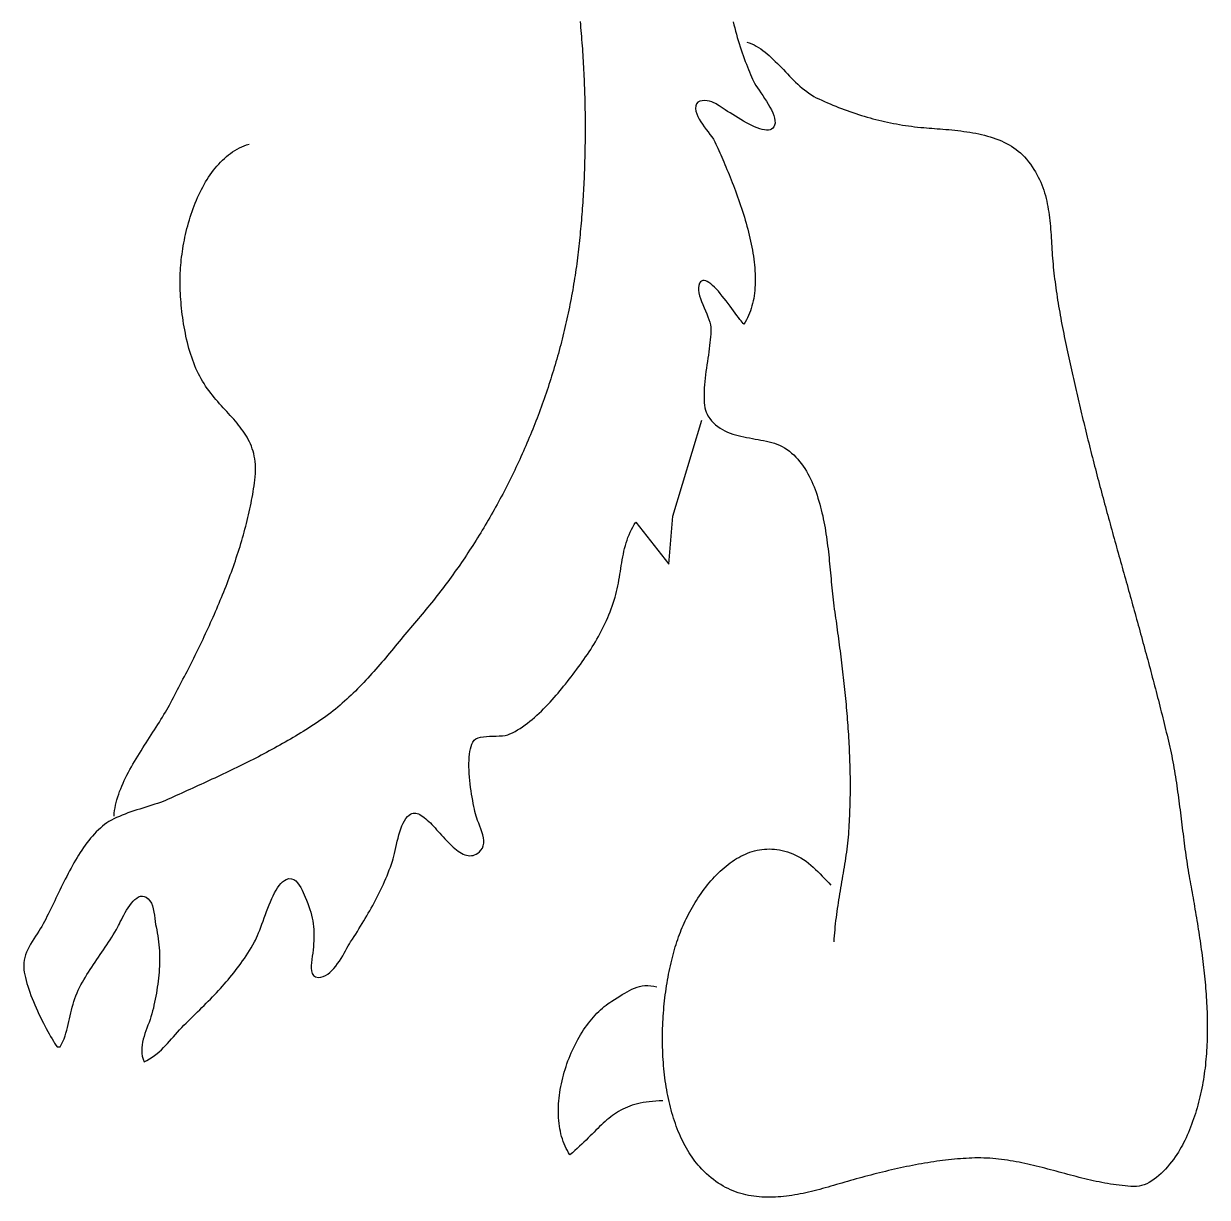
# Model space of a CAD drawing. Header units: millimetres. Extents: x 38 to 1443, y 33 to 1224.
# Drawn here: x 1048.4 to 1443.1, y 109.1 to 500.4 of the extents above; entities that cross this region are included whole.
import ezdxf

# ---------------------------------------------------------------- set-up
doc = ezdxf.new("R2010")
doc.units = ezdxf.units.MM
doc.layers.add('0_0_0', color=3, linetype='Continuous')

msp = doc.modelspace()

# ---------------------------------------------------------------- linework, layer by layer
at = {"layer": '0_0_0'}
for points in [[(1233.91, 501.09), (1234.01, 500.09), (1234.1, 499.08), (1234.19, 498.07), (1234.27, 497.07), (1234.35, 496.06), (1234.43, 495.05), (1234.51, 494.04), (1234.59, 493.03), (1234.66, 492.02), (1234.73, 491.01), (1234.79, 490), (1234.86, 488.99), (1234.92, 487.98), (1234.98, 486.97), (1235.03, 485.96), (1235.09, 484.95), (1235.14, 483.93), (1235.18, 482.92), (1235.23, 481.91), (1235.27, 480.9), (1235.31, 479.88), (1235.35, 478.87), (1235.38, 477.86), (1235.41, 476.85), (1235.44, 475.83), (1235.47, 474.82), (1235.49, 473.81), (1235.51, 472.8), (1235.53, 471.78), (1235.55, 470.77), (1235.56, 469.76), (1235.57, 468.75), (1235.58, 467.74), (1235.58, 466.73), (1235.59, 465.72), (1235.59, 464.71), (1235.58, 463.71), (1235.58, 462.7), (1235.57, 461.69), (1235.56, 460.68), (1235.54, 459.68), (1235.53, 458.67), (1235.51, 457.67), (1235.49, 456.67), (1235.46, 455.66), (1235.43, 454.66), (1235.41, 453.66), (1235.37, 452.66), (1235.34, 451.66), (1235.3, 450.66), (1235.26, 449.67), (1235.22, 448.67), (1235.17, 447.68), (1235.12, 446.68), (1235.07, 445.69), (1235.02, 444.7), (1234.96, 443.71), (1234.9, 442.72), (1234.84, 441.74), (1234.78, 440.75), (1234.71, 439.77), (1234.64, 438.78), (1234.57, 437.8), (1234.5, 436.82), (1234.42, 435.85), (1234.34, 434.87), (1234.26, 433.89), (1234.17, 432.92), (1234.08, 431.95), (1233.99, 430.98), (1233.9, 430.01), (1233.8, 429.05), (1233.71, 428.08), (1233.6, 427.12), (1233.5, 426.16), (1233.4, 425.2), (1233.28, 424.23), (1233.17, 423.26), (1233.05, 422.29), (1232.92, 421.31), (1232.79, 420.34), (1232.66, 419.37), (1232.52, 418.4), (1232.38, 417.43), (1232.23, 416.46), (1232.08, 415.49), (1231.93, 414.52), (1231.77, 413.55), (1231.61, 412.58), (1231.44, 411.61), (1231.27, 410.65), (1231.09, 409.68), (1230.91, 408.71), (1230.72, 407.75), (1230.53, 406.78), (1230.34, 405.81), (1230.14, 404.85), (1229.94, 403.88), (1229.73, 402.92), (1229.52, 401.96), (1229.31, 400.99), (1229.09, 400.03), (1228.86, 399.07), (1228.64, 398.11), (1228.41, 397.15), (1228.17, 396.19), (1227.93, 395.24), (1227.68, 394.28), (1227.44, 393.32), (1227.18, 392.37), (1226.93, 391.41), (1226.67, 390.46), (1226.4, 389.5), (1226.13, 388.55), (1225.86, 387.6), (1225.58, 386.65), (1225.3, 385.7), (1225.02, 384.75), (1224.73, 383.81), (1224.43, 382.86), (1224.14, 381.92), (1223.83, 380.97), (1223.53, 380.03), (1223.22, 379.09), (1222.91, 378.15), (1222.59, 377.21), (1222.27, 376.27), (1221.94, 375.34), (1221.61, 374.4), (1221.28, 373.47), (1220.94, 372.54), (1220.6, 371.61), (1220.25, 370.68), (1219.9, 369.75), (1219.55, 368.82), (1219.19, 367.9), (1218.83, 366.97), (1218.47, 366.05), (1218.1, 365.13), (1217.73, 364.21), (1217.35, 363.29), (1216.97, 362.37), (1216.58, 361.46), (1216.2, 360.55), (1215.8, 359.64), (1215.41, 358.73), (1215.01, 357.82), (1214.61, 356.91), (1214.2, 356.01), (1213.79, 355.1), (1213.37, 354.2), (1212.95, 353.3), (1212.53, 352.41), (1212.11, 351.51), (1211.68, 350.62), (1211.24, 349.73), (1210.8, 348.84), (1210.36, 347.95), (1209.92, 347.06), (1209.47, 346.18), (1209.02, 345.3), (1208.56, 344.42), (1208.1, 343.54), (1207.64, 342.66), (1207.17, 341.79), (1206.7, 340.92), (1206.23, 340.05), (1205.75, 339.18), (1205.27, 338.32), (1204.78, 337.46), (1204.29, 336.59), (1203.8, 335.74), (1203.3, 334.88), (1202.81, 334.03), (1202.3, 333.18), (1201.8, 332.33), (1201.29, 331.48), (1200.77, 330.64), (1200.25, 329.79), (1199.73, 328.95), (1199.21, 328.12), (1198.68, 327.28), (1198.15, 326.45), (1197.61, 325.62), (1197.08, 324.8), (1196.53, 323.97), (1195.99, 323.15), (1195.44, 322.33), (1194.89, 321.51), (1194.33, 320.7), (1193.77, 319.89), (1193.21, 319.08), (1192.64, 318.28), (1192.07, 317.47), (1191.5, 316.67), (1190.92, 315.88), (1190.34, 315.08), (1189.76, 314.29), (1189.17, 313.5), (1188.58, 312.72), (1187.99, 311.93), (1187.4, 311.15), (1186.8, 310.38), (1186.19, 309.6), (1185.59, 308.83), (1184.98, 308.06), (1184.36, 307.3), (1183.75, 306.54), (1183.13, 305.78), (1182.5, 305.02), (1181.88, 304.27), (1181.25, 303.52), (1180.61, 302.77), (1179.98, 302.03), (1179.33, 301.28), (1178.69, 300.52), (1178.04, 299.76), (1177.4, 298.99), (1176.76, 298.23), (1176.12, 297.46), (1175.49, 296.69), (1174.85, 295.92), (1174.21, 295.15), (1173.57, 294.38), (1172.94, 293.6), (1172.3, 292.83), (1171.66, 292.06), (1171.02, 291.29), (1170.38, 290.51), (1169.73, 289.75), (1169.09, 288.98), (1168.44, 288.21), (1167.79, 287.45), (1167.14, 286.69), (1166.49, 285.93), (1165.83, 285.17), (1165.16, 284.42), (1164.5, 283.67), (1163.83, 282.93), (1163.15, 282.19), (1162.48, 281.45), (1161.79, 280.72), (1161.1, 280), (1160.41, 279.28), (1159.71, 278.57), (1159, 277.86), (1158.29, 277.16), (1157.57, 276.47), (1156.85, 275.79), (1156.12, 275.11), (1155.38, 274.44), (1154.63, 273.78), (1153.88, 273.13), (1153.11, 272.48), (1152.34, 271.85), (1151.56, 271.22), (1150.77, 270.61), (1149.98, 270.01), (1149.17, 269.41), (1148.35, 268.83), (1147.52, 268.26), (1146.69, 267.7), (1145.86, 267.14), (1145.02, 266.59), (1144.18, 266.04), (1143.34, 265.5), (1142.49, 264.96), (1141.63, 264.43), (1140.78, 263.9), (1139.92, 263.38), (1139.05, 262.86), (1138.19, 262.35), (1137.32, 261.83), (1136.45, 261.33), (1135.57, 260.83), (1134.69, 260.33), (1133.81, 259.83), (1132.93, 259.34), (1132.04, 258.85), (1131.15, 258.37), (1130.26, 257.89), (1129.37, 257.41), (1128.47, 256.93), (1127.57, 256.46), (1126.67, 255.99), (1125.77, 255.53), (1124.87, 255.07), (1123.96, 254.61), (1123.05, 254.15), (1122.15, 253.7), (1121.24, 253.25), (1120.33, 252.8), (1119.41, 252.35), (1118.5, 251.91), (1117.59, 251.47), (1116.67, 251.03), (1115.76, 250.59), (1114.84, 250.16), (1113.92, 249.73), (1113.01, 249.3), (1112.09, 248.87), (1111.17, 248.44), (1110.25, 248.02), (1109.33, 247.59), (1108.41, 247.17), (1107.5, 246.75), (1106.58, 246.33), (1105.66, 245.91), (1104.74, 245.49), (1103.83, 245.08), (1102.91, 244.66), (1102, 244.25), (1101.08, 243.83), (1100.17, 243.42), (1099.25, 243.01), (1098.34, 242.6), (1097.43, 242.19), (1096.52, 241.78), (1095.7, 241.42), (1094.85, 241.08), (1093.96, 240.74), (1093.04, 240.42), (1092.1, 240.1), (1091.14, 239.78), (1090.16, 239.47), (1089.17, 239.16), (1088.17, 238.85), (1087.16, 238.53), (1086.15, 238.21), (1085.15, 237.89), (1084.15, 237.55), (1083.16, 237.21), (1082.18, 236.85), (1081.22, 236.48), (1080.29, 236.09), (1079.38, 235.69), (1078.49, 235.27), (1077.64, 234.83), (1076.83, 234.36), (1076.06, 233.88), (1075.33, 233.36), (1074.65, 232.82), (1073.96, 232.2), (1073.28, 231.56), (1072.61, 230.9), (1071.96, 230.21), (1071.32, 229.5), (1070.7, 228.77), (1070.1, 228.03), (1069.5, 227.26), (1068.92, 226.47), (1068.35, 225.67), (1067.79, 224.86), (1067.24, 224.03), (1066.71, 223.18), (1066.18, 222.33), (1065.66, 221.46), (1065.16, 220.58), (1064.66, 219.7), (1064.17, 218.8), (1063.68, 217.9), (1063.21, 217), (1062.74, 216.09), (1062.27, 215.18), (1061.82, 214.26), (1061.36, 213.35), (1060.92, 212.43), (1060.47, 211.51), (1060.03, 210.6), (1059.59, 209.69), (1059.16, 208.79), (1058.73, 207.89), (1058.3, 206.99), (1057.87, 206.1), (1057.44, 205.23), (1057.01, 204.36), (1056.58, 203.5), (1056.15, 202.66), (1055.72, 201.82), (1055.28, 201), (1054.85, 200.2), (1054.4, 199.41), (1053.91, 198.61), (1053.39, 197.79), (1052.85, 196.96), (1052.3, 196.11), (1051.75, 195.26), (1051.21, 194.4), (1050.7, 193.52), (1050.21, 192.64), (1049.76, 191.75), (1049.35, 190.85), (1049.01, 189.95), (1048.73, 189.04), (1048.53, 188.12), (1048.41, 187.2), (1048.39, 186.49), (1048.41, 185.73), (1048.48, 184.93), (1048.59, 184.09), (1048.75, 183.21), (1048.94, 182.31), (1049.18, 181.37), (1049.44, 180.41), (1049.74, 179.43), (1050.07, 178.43), (1050.43, 177.42), (1050.81, 176.39), (1051.21, 175.36), (1051.64, 174.32), (1052.08, 173.28), (1052.53, 172.24), (1053, 171.2), (1053.48, 170.18), (1053.97, 169.17), (1054.46, 168.17), (1054.95, 167.19), (1055.45, 166.24), (1055.94, 165.31), (1056.43, 164.41), (1056.91, 163.54), (1057.38, 162.71), (1057.85, 161.91), (1058.29, 161.16), (1058.72, 160.46), (1059.13, 159.8), (1059.52, 159.2), (1060.52, 159.2), (1061.01, 160.1), (1061.45, 161.02), (1061.84, 161.94), (1062.18, 162.88), (1062.49, 163.82), (1062.77, 164.77), (1063.03, 165.72), (1063.27, 166.68), (1063.49, 167.65), (1063.7, 168.61), (1063.91, 169.58), (1064.12, 170.54), (1064.35, 171.51), (1064.58, 172.47), (1064.84, 173.43), (1065.12, 174.38), (1065.43, 175.33), (1065.78, 176.27), (1066.17, 177.2), (1066.59, 178.11), (1067.02, 179), (1067.48, 179.89), (1067.95, 180.76), (1068.44, 181.63), (1068.95, 182.49), (1069.46, 183.34), (1069.99, 184.18), (1070.53, 185.02), (1071.07, 185.86), (1071.62, 186.69), (1072.18, 187.51), (1072.74, 188.34), (1073.31, 189.16), (1073.88, 189.98), (1074.44, 190.8), (1075.01, 191.62), (1075.57, 192.45), (1076.12, 193.28), (1076.67, 194.11), (1077.22, 194.94), (1077.75, 195.78), (1078.27, 196.62), (1078.79, 197.48), (1079.29, 198.33), (1079.77, 199.2), (1080.01, 199.66), (1080.29, 200.22), (1080.61, 200.87), (1080.96, 201.58), (1081.35, 202.36), (1081.77, 203.16), (1082.22, 203.99), (1082.71, 204.82), (1083.21, 205.63), (1083.74, 206.41), (1084.3, 207.14), (1084.87, 207.8), (1085.46, 208.37), (1086.07, 208.85), (1086.69, 209.21), (1087.32, 209.43), (1087.96, 209.5), (1088.61, 209.4), (1089.26, 209.11), (1089.92, 208.62), (1090.5, 207.95), (1090.96, 207.14), (1091.32, 206.22), (1091.59, 205.23), (1091.79, 204.18), (1091.96, 203.11), (1092.09, 202.05), (1092.22, 201.02), (1092.36, 200.06), (1092.52, 199.2), (1092.74, 198.23), (1092.94, 197.24), (1093.11, 196.26), (1093.25, 195.26), (1093.38, 194.27), (1093.48, 193.26), (1093.56, 192.26), (1093.62, 191.25), (1093.66, 190.24), (1093.68, 189.23), (1093.69, 188.21), (1093.67, 187.2), (1093.64, 186.18), (1093.59, 185.16), (1093.52, 184.15), (1093.43, 183.13), (1093.34, 182.12), (1093.22, 181.11), (1093.09, 180.1), (1092.95, 179.09), (1092.8, 178.09), (1092.63, 177.09), (1092.45, 176.09), (1092.26, 175.1), (1092.06, 174.12), (1091.84, 173.14), (1091.62, 172.17), (1091.39, 171.2), (1091.14, 170.24), (1090.84, 169.28), (1090.52, 168.33), (1090.18, 167.39), (1089.83, 166.45), (1089.48, 165.51), (1089.14, 164.57), (1088.82, 163.64), (1088.52, 162.7), (1088.26, 161.77), (1088.04, 160.84), (1087.88, 159.9), (1087.78, 158.96), (1087.75, 158.02), (1087.8, 157.07), (1087.94, 156.12), (1088.18, 155.16), (1088.52, 154.2), (1089.48, 154.69), (1090.38, 155.21), (1091.24, 155.77), (1092.06, 156.36), (1092.85, 156.98), (1093.6, 157.62), (1094.33, 158.29), (1095.03, 158.98), (1095.72, 159.68), (1096.39, 160.4), (1097.06, 161.14), (1097.72, 161.88), (1098.37, 162.63), (1099.03, 163.39), (1099.7, 164.15), (1100.38, 164.91), (1101.08, 165.67), (1101.8, 166.42), (1102.54, 167.16), (1103.32, 167.92), (1104.09, 168.68), (1104.86, 169.42), (1105.61, 170.16), (1106.36, 170.89), (1107.09, 171.61), (1107.82, 172.33), (1108.54, 173.04), (1109.25, 173.75), (1109.95, 174.46), (1110.64, 175.16), (1111.33, 175.87), (1112.01, 176.57), (1112.68, 177.28), (1113.34, 177.99), (1114, 178.7), (1114.65, 179.42), (1115.29, 180.14), (1115.93, 180.87), (1116.56, 181.61), (1117.18, 182.35), (1117.8, 183.11), (1118.41, 183.87), (1119.02, 184.65), (1119.62, 185.44), (1120.21, 186.24), (1120.8, 187.05), (1121.39, 187.88), (1121.97, 188.73), (1122.54, 189.59), (1123.11, 190.47), (1123.68, 191.38), (1124.24, 192.3), (1124.8, 193.24), (1125.36, 194.2), (1125.7, 194.84), (1126.04, 195.56), (1126.38, 196.36), (1126.73, 197.23), (1127.09, 198.15), (1127.45, 199.13), (1127.81, 200.14), (1128.19, 201.19), (1128.57, 202.25), (1128.97, 203.34), (1129.37, 204.42), (1129.79, 205.51), (1130.21, 206.58), (1130.65, 207.63), (1131.1, 208.65), (1131.57, 209.63), (1132.05, 210.56), (1132.55, 211.44), (1133.07, 212.25), (1133.6, 212.99), (1134.15, 213.65), (1134.72, 214.21), (1135.31, 214.67), (1135.93, 215.03), (1136.84, 215.32), (1137.67, 215.31), (1138.43, 215.05), (1139.11, 214.58), (1139.72, 213.95), (1140.27, 213.2), (1140.76, 212.37), (1141.2, 211.51), (1141.59, 210.67), (1141.93, 209.88), (1142.23, 209.2), (1142.7, 208.13), (1143.12, 207.09), (1143.5, 206.08), (1143.83, 205.08), (1144.12, 204.09), (1144.37, 203.13), (1144.59, 202.17), (1144.76, 201.22), (1144.9, 200.28), (1145.01, 199.33), (1145.09, 198.39), (1145.13, 197.45), (1145.15, 196.5), (1145.14, 195.54), (1145.11, 194.57), (1145.05, 193.58), (1144.97, 192.58), (1144.88, 191.56), (1144.76, 190.51), (1144.63, 189.44), (1144.49, 188.34), (1144.33, 187.21), (1144.24, 186.37), (1144.23, 185.46), (1144.33, 184.55), (1144.58, 183.72), (1145.03, 183.04), (1145.72, 182.58), (1146.68, 182.41), (1147.49, 182.48), (1148.29, 182.7), (1149.05, 183.04), (1149.79, 183.49), (1150.5, 184.05), (1151.18, 184.69), (1151.84, 185.4), (1152.48, 186.18), (1153.08, 187), (1153.66, 187.85), (1154.22, 188.72), (1154.75, 189.59), (1155.26, 190.46), (1155.74, 191.3), (1156.19, 192.12), (1156.62, 192.88), (1157.03, 193.58), (1157.41, 194.2), (1157.98, 195.09), (1158.54, 195.98), (1159.09, 196.86), (1159.64, 197.73), (1160.19, 198.6), (1160.72, 199.47), (1161.25, 200.34), (1161.77, 201.2), (1162.29, 202.06), (1162.8, 202.92), (1163.3, 203.78), (1163.8, 204.64), (1164.29, 205.51), (1164.77, 206.38), (1165.24, 207.25), (1165.71, 208.12), (1166.16, 209), (1166.61, 209.88), (1167.06, 210.78), (1167.49, 211.67), (1167.92, 212.58), (1168.33, 213.49), (1168.74, 214.42), (1169.14, 215.35), (1169.53, 216.29), (1169.92, 217.25), (1170.29, 218.22), (1170.66, 219.2), (1171.01, 220.19), (1171.36, 221.2), (1171.59, 221.96), (1171.82, 222.79), (1172.04, 223.7), (1172.26, 224.67), (1172.49, 225.68), (1172.72, 226.72), (1172.97, 227.79), (1173.23, 228.85), (1173.52, 229.91), (1173.82, 230.95), (1174.15, 231.95), (1174.52, 232.91), (1174.92, 233.81), (1175.36, 234.63), (1175.84, 235.37), (1176.37, 236.01), (1176.94, 236.54), (1177.36, 236.81), (1177.78, 237), (1178.21, 237.12), (1178.65, 237.16), (1179.1, 237.13), (1179.55, 237.04), (1180.02, 236.88), (1180.49, 236.67), (1180.97, 236.4), (1181.45, 236.08), (1181.95, 235.72), (1182.44, 235.31), (1182.95, 234.87), (1183.46, 234.39), (1183.98, 233.89), (1184.5, 233.35), (1185.02, 232.8), (1185.55, 232.23), (1186.09, 231.64), (1186.62, 231.04), (1187.16, 230.43), (1187.71, 229.83), (1188.26, 229.22), (1188.8, 228.62), (1189.36, 228.03), (1189.91, 227.46), (1190.46, 226.9), (1191.02, 226.36), (1191.58, 225.84), (1192.13, 225.36), (1192.69, 224.91), (1193.25, 224.5), (1193.81, 224.12), (1194.36, 223.79), (1194.92, 223.52), (1195.47, 223.29), (1196.02, 223.12), (1196.57, 223.01), (1197.12, 222.97), (1197.67, 222.99), (1198.21, 223.09), (1198.75, 223.27), (1199.28, 223.52), (1199.82, 223.86), (1200.34, 224.29), (1200.87, 224.81), (1201.35, 225.5), (1201.65, 226.27), (1201.79, 227.12), (1201.78, 228.03), (1201.66, 228.97), (1201.44, 229.94), (1201.15, 230.92), (1200.82, 231.9), (1200.46, 232.86), (1200.1, 233.78), (1199.76, 234.66), (1199.46, 235.47), (1199.24, 236.2), (1199.06, 236.91), (1198.87, 237.68), (1198.68, 238.53), (1198.48, 239.43), (1198.29, 240.39), (1198.1, 241.39), (1197.92, 242.44), (1197.74, 243.52), (1197.57, 244.62), (1197.42, 245.75), (1197.28, 246.9), (1197.15, 248.05), (1197.05, 249.2), (1196.96, 250.35), (1196.9, 251.49), (1196.87, 252.61), (1196.86, 253.71), (1196.89, 254.77), (1196.95, 255.8), (1197.04, 256.79), (1197.18, 257.73), (1197.35, 258.61), (1197.56, 259.42), (1197.82, 260.17), (1198.13, 260.84), (1198.56, 261.44), (1199.16, 261.89), (1199.9, 262.24), (1200.75, 262.48), (1201.69, 262.65), (1202.7, 262.75), (1203.76, 262.81), (1204.84, 262.84), (1205.92, 262.87), (1206.98, 262.91), (1207.99, 262.98), (1208.93, 263.1), (1209.79, 263.28), (1210.52, 263.55), (1211.38, 263.97), (1212.23, 264.42), (1213.08, 264.91), (1213.91, 265.43), (1214.74, 265.98), (1215.56, 266.56), (1216.37, 267.16), (1217.16, 267.79), (1217.95, 268.43), (1218.73, 269.1), (1219.5, 269.79), (1220.26, 270.49), (1221, 271.2), (1221.74, 271.93), (1222.46, 272.67), (1223.18, 273.42), (1223.88, 274.17), (1224.57, 274.93), (1225.24, 275.69), (1225.9, 276.45), (1226.55, 277.21), (1227.19, 277.97), (1227.81, 278.72), (1228.42, 279.46), (1229.01, 280.2), (1229.66, 281.02), (1230.31, 281.84), (1230.95, 282.66), (1231.58, 283.48), (1232.21, 284.29), (1232.82, 285.11), (1233.43, 285.93), (1234.03, 286.75), (1234.62, 287.58), (1235.2, 288.4), (1235.77, 289.23), (1236.34, 290.07), (1236.89, 290.9), (1237.44, 291.74), (1237.97, 292.59), (1238.49, 293.44), (1239.01, 294.3), (1239.51, 295.16), (1240, 296.03), (1240.48, 296.91), (1240.95, 297.8), (1241.41, 298.69), (1241.86, 299.6), (1242.29, 300.51), (1242.71, 301.43), (1243.12, 302.36), (1243.52, 303.31), (1243.91, 304.26), (1244.28, 305.23), (1244.63, 306.21), (1244.98, 307.2), (1245.31, 308.2), (1245.59, 309.13), (1245.85, 310.07), (1246.08, 311.02), (1246.3, 311.97), (1246.5, 312.93), (1246.69, 313.89), (1246.86, 314.86), (1247.03, 315.83), (1247.18, 316.79), (1247.34, 317.77), (1247.49, 318.73), (1247.65, 319.7), (1247.81, 320.67), (1247.98, 321.63), (1248.15, 322.59), (1248.34, 323.54), (1248.54, 324.49), (1248.77, 325.43), (1249.01, 326.36), (1249.27, 327.28), (1249.56, 328.19), (1249.88, 329.09), (1250.23, 329.98), (1250.61, 330.85), (1251.03, 331.71), (1251.48, 332.56), (1251.98, 333.39), (1252.52, 334.2), (1263.52, 320.2), (1264.78, 336.2), (1274.52, 368.2)], [(1284.97, 501.04), (1285.21, 499.99), (1285.46, 498.94), (1285.73, 497.89), (1286.01, 496.84), (1286.31, 495.79), (1286.62, 494.76), (1286.93, 493.73), (1287.26, 492.71), (1287.6, 491.7), (1287.94, 490.7), (1288.29, 489.72), (1288.64, 488.76), (1288.99, 487.82), (1289.35, 486.9), (1289.7, 486), (1290.06, 485.13), (1290.41, 484.28), (1290.76, 483.46), (1291.1, 482.68), (1291.44, 481.92), (1291.77, 481.2), (1292.11, 480.54), (1292.53, 479.82), (1293.03, 479.03), (1293.58, 478.19), (1294.17, 477.31), (1294.79, 476.4), (1295.41, 475.46), (1296.03, 474.51), (1296.63, 473.54), (1297.2, 472.58), (1297.7, 471.62), (1298.14, 470.68), (1298.5, 469.77), (1298.76, 468.89), (1298.9, 468.05), (1298.91, 467.26), (1298.77, 466.54), (1298.53, 465.98), (1298.2, 465.55), (1297.78, 465.23), (1297.28, 465.03), (1296.71, 464.92), (1296.07, 464.91), (1295.38, 464.99), (1294.62, 465.14), (1293.83, 465.37), (1292.99, 465.67), (1292.12, 466.02), (1291.23, 466.42), (1290.31, 466.87), (1289.39, 467.35), (1288.45, 467.86), (1287.52, 468.4), (1286.6, 468.94), (1285.69, 469.5), (1284.8, 470.06), (1283.93, 470.61), (1283.11, 471.14), (1282.32, 471.65), (1281.58, 472.14), (1280.9, 472.59), (1280.27, 472.99), (1279.72, 473.35), (1279.24, 473.64), (1278.84, 473.87), (1278.52, 474.03), (1277.85, 474.3), (1277.08, 474.52), (1276.25, 474.67), (1275.41, 474.74), (1274.59, 474.7), (1273.85, 474.53), (1273.21, 474.2), (1272.73, 473.69), (1272.45, 472.98), (1272.41, 472.05), (1272.55, 471.17), (1272.81, 470.3), (1273.17, 469.43), (1273.62, 468.56), (1274.14, 467.7), (1274.71, 466.84), (1275.32, 465.99), (1275.95, 465.15), (1276.58, 464.31), (1277.2, 463.47), (1277.79, 462.64), (1278.34, 461.82), (1278.82, 461.01), (1279.22, 460.2), (1279.53, 459.52), (1279.84, 458.82), (1280.16, 458.11), (1280.48, 457.37), (1280.81, 456.62), (1281.15, 455.85), (1281.49, 455.07), (1281.83, 454.27), (1282.18, 453.45), (1282.53, 452.62), (1282.88, 451.78), (1283.24, 450.92), (1283.59, 450.05), (1283.95, 449.17), (1284.31, 448.27), (1284.66, 447.37), (1285.02, 446.45), (1285.37, 445.53), (1285.72, 444.59), (1286.07, 443.65), (1286.41, 442.7), (1286.75, 441.74), (1287.09, 440.77), (1287.42, 439.8), (1287.74, 438.82), (1288.06, 437.84), (1288.37, 436.85), (1288.68, 435.86), (1288.97, 434.87), (1289.26, 433.87), (1289.54, 432.87), (1289.81, 431.87), (1290.07, 430.86), (1290.31, 429.86), (1290.55, 428.86), (1290.77, 427.85), (1290.98, 426.85), (1291.18, 425.85), (1291.36, 424.85), (1291.53, 423.86), (1291.69, 422.87), (1291.82, 421.88), (1291.95, 420.9), (1292.05, 419.92), (1292.14, 418.95), (1292.21, 417.98), (1292.26, 417.02), (1292.29, 416.07), (1292.31, 415.13), (1292.3, 414.19), (1292.27, 413.27), (1292.22, 412.35), (1292.15, 411.45), (1292.06, 410.56), (1291.94, 409.67), (1291.8, 408.8), (1291.63, 407.95), (1291.44, 407.1), (1291.23, 406.27), (1290.99, 405.46), (1290.72, 404.66), (1290.43, 403.87), (1290.1, 403.1), (1289.75, 402.35), (1289.37, 401.62), (1288.96, 400.9), (1288.52, 400.2), (1288.26, 400.45), (1287.94, 400.81), (1287.57, 401.26), (1287.15, 401.8), (1286.69, 402.41), (1286.19, 403.09), (1285.66, 403.81), (1285.1, 404.59), (1284.51, 405.39), (1283.9, 406.22), (1283.28, 407.07), (1282.63, 407.92), (1281.98, 408.76), (1281.32, 409.58), (1280.66, 410.38), (1280.01, 411.15), (1279.35, 411.86), (1278.71, 412.53), (1278.08, 413.12), (1277.48, 413.64), (1276.89, 414.07), (1276.33, 414.4), (1275.8, 414.63), (1275.3, 414.74), (1274.84, 414.73), (1274.43, 414.58), (1274.06, 414.28), (1273.74, 413.82), (1273.46, 413.12), (1273.34, 412.35), (1273.35, 411.51), (1273.48, 410.61), (1273.71, 409.68), (1274.02, 408.7), (1274.39, 407.71), (1274.8, 406.7), (1275.24, 405.68), (1275.69, 404.66), (1276.12, 403.66), (1276.53, 402.69), (1276.88, 401.74), (1277.17, 400.84), (1277.38, 399.99), (1277.48, 399.2), (1277.51, 398.46), (1277.5, 397.67), (1277.47, 396.82), (1277.41, 395.94), (1277.32, 395.01), (1277.22, 394.04), (1277.1, 393.05), (1276.97, 392.02), (1276.83, 390.97), (1276.68, 389.9), (1276.52, 388.81), (1276.36, 387.71), (1276.2, 386.6), (1276.04, 385.49), (1275.89, 384.37), (1275.75, 383.26), (1275.62, 382.15), (1275.5, 381.05), (1275.4, 379.97), (1275.32, 378.91), (1275.26, 377.87), (1275.23, 376.86), (1275.23, 375.87), (1275.26, 374.92), (1275.32, 374.01), (1275.41, 373.15), (1275.55, 372.32), (1275.73, 371.55), (1275.96, 370.83), (1276.23, 370.17), (1276.55, 369.58), (1277.12, 368.73), (1277.73, 367.96), (1278.39, 367.25), (1279.08, 366.61), (1279.81, 366.03), (1280.58, 365.5), (1281.37, 365.03), (1282.19, 364.6), (1283.04, 364.22), (1283.91, 363.88), (1284.8, 363.57), (1285.7, 363.29), (1286.62, 363.04), (1287.56, 362.82), (1288.5, 362.61), (1289.45, 362.42), (1290.4, 362.24), (1291.35, 362.07), (1292.3, 361.9), (1293.25, 361.73), (1294.19, 361.55), (1295.12, 361.37), (1296.03, 361.17), (1296.94, 360.96), (1297.82, 360.72), (1298.68, 360.46), (1299.52, 360.17), (1300.41, 359.81), (1301.27, 359.39), (1302.1, 358.92), (1302.91, 358.4), (1303.68, 357.83), (1304.42, 357.22), (1305.14, 356.58), (1305.83, 355.89), (1306.49, 355.17), (1307.12, 354.43), (1307.72, 353.65), (1308.3, 352.85), (1308.84, 352.03), (1309.37, 351.19), (1309.86, 350.34), (1310.33, 349.47), (1310.77, 348.6), (1311.18, 347.72), (1311.57, 346.83), (1311.94, 345.95), (1312.27, 345.07), (1312.59, 344.2), (1312.92, 343.21), (1313.23, 342.21), (1313.53, 341.22), (1313.82, 340.23), (1314.08, 339.23), (1314.34, 338.24), (1314.57, 337.25), (1314.8, 336.25), (1315.01, 335.26), (1315.21, 334.27), (1315.4, 333.27), (1315.58, 332.28), (1315.75, 331.29), (1315.9, 330.29), (1316.05, 329.3), (1316.19, 328.3), (1316.33, 327.31), (1316.45, 326.31), (1316.58, 325.32), (1316.69, 324.32), (1316.8, 323.32), (1316.91, 322.32), (1317.01, 321.33), (1317.11, 320.33), (1317.2, 319.33), (1317.3, 318.32), (1317.39, 317.32), (1317.49, 316.32), (1317.58, 315.32), (1317.68, 314.31), (1317.77, 313.31), (1317.87, 312.3), (1317.97, 311.29), (1318.08, 310.28), (1318.19, 309.27), (1318.3, 308.26), (1318.42, 307.25), (1318.55, 306.23), (1318.68, 305.22), (1318.82, 304.2), (1318.96, 303.21), (1319.1, 302.22), (1319.24, 301.23), (1319.38, 300.24), (1319.52, 299.25), (1319.66, 298.26), (1319.79, 297.26), (1319.93, 296.27), (1320.06, 295.28), (1320.19, 294.28), (1320.32, 293.29), (1320.45, 292.29), (1320.58, 291.3), (1320.71, 290.3), (1320.83, 289.31), (1320.96, 288.31), (1321.08, 287.32), (1321.2, 286.32), (1321.32, 285.32), (1321.43, 284.33), (1321.55, 283.33), (1321.66, 282.33), (1321.77, 281.33), (1321.88, 280.34), (1321.99, 279.34), (1322.09, 278.34), (1322.19, 277.34), (1322.29, 276.34), (1322.39, 275.34), (1322.49, 274.34), (1322.58, 273.34), (1322.67, 272.34), (1322.76, 271.34), (1322.84, 270.34), (1322.93, 269.34), (1323.01, 268.34), (1323.08, 267.33), (1323.16, 266.33), (1323.23, 265.33), (1323.29, 264.33), (1323.36, 263.33), (1323.42, 262.32), (1323.48, 261.32), (1323.53, 260.32), (1323.59, 259.32), (1323.63, 258.31), (1323.68, 257.31), (1323.72, 256.31), (1323.76, 255.3), (1323.79, 254.3), (1323.82, 253.3), (1323.85, 252.29), (1323.87, 251.29), (1323.89, 250.29), (1323.91, 249.28), (1323.92, 248.28), (1323.92, 247.27), (1323.93, 246.27), (1323.93, 245.26), (1323.92, 244.26), (1323.91, 243.26), (1323.9, 242.25), (1323.88, 241.25), (1323.85, 240.24), (1323.83, 239.24), (1323.79, 238.23), (1323.76, 237.23), (1323.72, 236.22), (1323.67, 235.22), (1323.62, 234.21), (1323.56, 233.21), (1323.5, 232.21), (1323.43, 231.2), (1323.36, 230.19), (1323.27, 229.17), (1323.18, 228.16), (1323.07, 227.16), (1322.95, 226.15), (1322.83, 225.15), (1322.7, 224.15), (1322.56, 223.15), (1322.42, 222.16), (1322.27, 221.17), (1322.11, 220.17), (1321.95, 219.18), (1321.79, 218.19), (1321.63, 217.2), (1321.46, 216.21), (1321.29, 215.23), (1321.12, 214.24), (1320.95, 213.25), (1320.78, 212.26), (1320.61, 211.27), (1320.44, 210.28), (1320.27, 209.29), (1320.11, 208.3), (1319.95, 207.31), (1319.8, 206.32), (1319.65, 205.32), (1319.5, 204.32), (1319.37, 203.32), (1319.24, 202.32), (1319.11, 201.32), (1319, 200.31), (1318.89, 199.3), (1318.8, 198.29), (1318.71, 197.27), (1318.64, 196.25), (1318.57, 195.23), (1318.52, 194.2)], [(1289.52, 494.2), (1290.34, 493.94), (1291.13, 493.63), (1291.91, 493.27), (1292.67, 492.88), (1293.41, 492.44), (1294.15, 491.96), (1294.87, 491.45), (1295.58, 490.9), (1296.28, 490.33), (1296.97, 489.73), (1297.65, 489.11), (1298.33, 488.47), (1299.01, 487.81), (1299.68, 487.13), (1300.35, 486.45), (1301.02, 485.75), (1301.69, 485.05), (1302.36, 484.34), (1303.03, 483.64), (1303.71, 482.93), (1304.4, 482.23), (1305.09, 481.54), (1305.79, 480.86), (1306.5, 480.2), (1307.22, 479.55), (1307.95, 478.91), (1308.7, 478.31), (1309.46, 477.72), (1310.23, 477.17), (1311.03, 476.64), (1311.84, 476.15), (1312.67, 475.7), (1313.52, 475.28), (1314.47, 474.85), (1315.41, 474.44), (1316.35, 474.03), (1317.29, 473.63), (1318.23, 473.23), (1319.17, 472.85), (1320.12, 472.48), (1321.06, 472.11), (1322.01, 471.76), (1322.96, 471.41), (1323.9, 471.07), (1324.85, 470.74), (1325.81, 470.42), (1326.76, 470.11), (1327.72, 469.81), (1328.67, 469.52), (1329.63, 469.24), (1330.6, 468.96), (1331.56, 468.7), (1332.53, 468.45), (1333.5, 468.2), (1334.48, 467.97), (1335.45, 467.74), (1336.43, 467.53), (1337.42, 467.32), (1338.41, 467.12), (1339.4, 466.94), (1340.39, 466.76), (1341.39, 466.59), (1342.4, 466.44), (1343.41, 466.29), (1344.42, 466.16), (1345.44, 466.03), (1346.46, 465.92), (1347.49, 465.81), (1348.52, 465.71), (1349.38, 465.64), (1350.26, 465.57), (1351.16, 465.5), (1352.07, 465.43), (1353, 465.36), (1353.94, 465.29), (1354.9, 465.21), (1355.86, 465.13), (1356.84, 465.04), (1357.83, 464.95), (1358.82, 464.85), (1359.82, 464.74), (1360.82, 464.61), (1361.82, 464.48), (1362.82, 464.34), (1363.82, 464.18), (1364.82, 464.01), (1365.82, 463.83), (1366.81, 463.62), (1367.8, 463.4), (1368.77, 463.16), (1369.74, 462.91), (1370.69, 462.63), (1371.64, 462.33), (1372.57, 462.01), (1373.48, 461.66), (1374.37, 461.29), (1375.25, 460.89), (1376.11, 460.47), (1376.94, 460.02), (1377.75, 459.53), (1378.54, 459.02), (1379.3, 458.48), (1380.03, 457.91), (1380.74, 457.3), (1381.41, 456.65), (1382.05, 455.98), (1382.76, 455.16), (1383.43, 454.33), (1384.06, 453.5), (1384.65, 452.66), (1385.21, 451.81), (1385.73, 450.96), (1386.22, 450.1), (1386.67, 449.24), (1387.09, 448.37), (1387.49, 447.5), (1387.85, 446.62), (1388.18, 445.73), (1388.49, 444.84), (1388.78, 443.94), (1389.04, 443.04), (1389.28, 442.13), (1389.5, 441.22), (1389.69, 440.31), (1389.87, 439.39), (1390.03, 438.46), (1390.18, 437.53), (1390.31, 436.6), (1390.43, 435.66), (1390.54, 434.72), (1390.63, 433.77), (1390.72, 432.82), (1390.8, 431.87), (1390.87, 430.91), (1390.94, 429.95), (1391, 428.99), (1391.06, 428.02), (1391.12, 427.05), (1391.18, 426.08), (1391.24, 425.1), (1391.3, 424.13), (1391.37, 423.15), (1391.44, 422.16), (1391.52, 421.18), (1391.6, 420.19), (1391.69, 419.2), (1391.8, 418.22), (1391.9, 417.23), (1392.02, 416.24), (1392.14, 415.25), (1392.27, 414.25), (1392.4, 413.26), (1392.54, 412.26), (1392.68, 411.25), (1392.83, 410.25), (1392.98, 409.24), (1393.14, 408.23), (1393.3, 407.22), (1393.47, 406.21), (1393.64, 405.2), (1393.82, 404.19), (1394, 403.17), (1394.19, 402.16), (1394.37, 401.14), (1394.57, 400.13), (1394.76, 399.11), (1394.96, 398.1), (1395.16, 397.08), (1395.36, 396.07), (1395.57, 395.05), (1395.78, 394.04), (1395.99, 393.03), (1396.2, 392.02), (1396.42, 391.01), (1396.64, 390), (1396.85, 388.99), (1397.07, 387.99), (1397.3, 386.99), (1397.52, 385.99), (1397.74, 384.99), (1397.96, 384), (1398.19, 383.01), (1398.41, 382.02), (1398.64, 381.03), (1398.86, 380.05), (1399.09, 379.07), (1399.31, 378.1), (1399.53, 377.13), (1399.75, 376.16), (1399.98, 375.2), (1400.2, 374.23), (1400.43, 373.25), (1400.66, 372.28), (1400.89, 371.3), (1401.12, 370.33), (1401.35, 369.36), (1401.58, 368.39), (1401.82, 367.41), (1402.05, 366.44), (1402.29, 365.47), (1402.53, 364.5), (1402.77, 363.53), (1403.01, 362.56), (1403.25, 361.59), (1403.49, 360.62), (1403.74, 359.65), (1403.98, 358.68), (1404.23, 357.71), (1404.47, 356.74), (1404.72, 355.78), (1404.97, 354.81), (1405.22, 353.84), (1405.47, 352.87), (1405.72, 351.91), (1405.98, 350.94), (1406.23, 349.97), (1406.48, 349.01), (1406.74, 348.04), (1406.99, 347.07), (1407.25, 346.11), (1407.51, 345.14), (1407.77, 344.18), (1408.03, 343.21), (1408.29, 342.25), (1408.55, 341.28), (1408.81, 340.32), (1409.07, 339.35), (1409.33, 338.39), (1409.59, 337.42), (1409.86, 336.46), (1410.12, 335.49), (1410.38, 334.53), (1410.65, 333.57), (1410.91, 332.6), (1411.18, 331.64), (1411.44, 330.68), (1411.71, 329.71), (1411.98, 328.75), (1412.24, 327.79), (1412.51, 326.82), (1412.78, 325.86), (1413.04, 324.9), (1413.31, 323.94), (1413.58, 322.97), (1413.85, 322.01), (1414.12, 321.05), (1414.38, 320.09), (1414.65, 319.12), (1414.92, 318.16), (1415.19, 317.2), (1415.46, 316.24), (1415.73, 315.27), (1416, 314.31), (1416.27, 313.35), (1416.53, 312.39), (1416.8, 311.42), (1417.07, 310.46), (1417.34, 309.5), (1417.61, 308.54), (1417.88, 307.57), (1418.14, 306.61), (1418.41, 305.65), (1418.68, 304.69), (1418.95, 303.72), (1419.21, 302.76), (1419.48, 301.8), (1419.75, 300.84), (1420.01, 299.87), (1420.28, 298.91), (1420.54, 297.95), (1420.81, 296.98), (1421.07, 296.02), (1421.33, 295.05), (1421.6, 294.09), (1421.86, 293.13), (1422.12, 292.16), (1422.38, 291.2), (1422.64, 290.23), (1422.9, 289.27), (1423.16, 288.31), (1423.42, 287.34), (1423.68, 286.38), (1423.94, 285.41), (1424.2, 284.44), (1424.45, 283.48), (1424.71, 282.51), (1424.96, 281.55), (1425.22, 280.58), (1425.47, 279.61), (1425.72, 278.65), (1425.97, 277.68), (1426.22, 276.71), (1426.47, 275.75), (1426.72, 274.78), (1426.97, 273.81), (1427.21, 272.84), (1427.46, 271.87), (1427.7, 270.91), (1427.95, 269.94), (1428.19, 268.97), (1428.43, 268), (1428.67, 267.03), (1428.91, 266.06), (1429.15, 265.09), (1429.38, 264.12), (1429.62, 263.14), (1429.85, 262.17), (1430.08, 261.2), (1430.32, 260.21), (1430.54, 259.21), (1430.76, 258.22), (1430.97, 257.22), (1431.17, 256.23), (1431.36, 255.23), (1431.55, 254.23), (1431.73, 253.24), (1431.91, 252.24), (1432.08, 251.24), (1432.25, 250.24), (1432.41, 249.24), (1432.56, 248.24), (1432.72, 247.24), (1432.86, 246.24), (1433.01, 245.24), (1433.15, 244.24), (1433.29, 243.24), (1433.42, 242.24), (1433.55, 241.23), (1433.68, 240.23), (1433.81, 239.23), (1433.94, 238.23), (1434.06, 237.23), (1434.19, 236.22), (1434.31, 235.22), (1434.44, 234.22), (1434.56, 233.22), (1434.69, 232.21), (1434.81, 231.21), (1434.94, 230.21), (1435.06, 229.21), (1435.19, 228.2), (1435.33, 227.2), (1435.46, 226.2), (1435.59, 225.2), (1435.73, 224.2), (1435.88, 223.2), (1436.02, 222.2), (1436.17, 221.2), (1436.32, 220.2), (1436.48, 219.2), (1436.65, 218.2), (1436.81, 217.2), (1436.99, 216.2), (1437.15, 215.3), (1437.31, 214.4), (1437.47, 213.49), (1437.63, 212.57), (1437.79, 211.66), (1437.96, 210.74), (1438.12, 209.81), (1438.28, 208.88), (1438.45, 207.95), (1438.61, 207.01), (1438.77, 206.07), (1438.93, 205.13), (1439.09, 204.19), (1439.25, 203.24), (1439.41, 202.29), (1439.57, 201.33), (1439.73, 200.37), (1439.88, 199.41), (1440.04, 198.45), (1440.19, 197.49), (1440.34, 196.52), (1440.48, 195.55), (1440.63, 194.58), (1440.77, 193.6), (1440.91, 192.63), (1441.05, 191.65), (1441.18, 190.67), (1441.31, 189.69), (1441.44, 188.71), (1441.56, 187.72), (1441.68, 186.74), (1441.8, 185.75), (1441.91, 184.76), (1442.01, 183.77), (1442.12, 182.78), (1442.22, 181.79), (1442.31, 180.8), (1442.4, 179.81), (1442.48, 178.81), (1442.56, 177.82), (1442.64, 176.83), (1442.71, 175.83), (1442.77, 174.84), (1442.82, 173.85), (1442.88, 172.85), (1442.92, 171.86), (1442.96, 170.86), (1442.99, 169.87), (1443.02, 168.88), (1443.03, 167.89), (1443.05, 166.89), (1443.05, 165.9), (1443.05, 164.91), (1443.04, 163.92), (1443.02, 162.94), (1442.99, 161.95), (1442.96, 160.96), (1442.92, 159.98), (1442.87, 159), (1442.81, 158.02), (1442.74, 157.04), (1442.67, 156.06), (1442.58, 155.08), (1442.49, 154.11), (1442.39, 153.14), (1442.28, 152.17), (1442.15, 151.2), (1442.02, 150.24), (1441.88, 149.28), (1441.73, 148.32), (1441.57, 147.36), (1441.4, 146.41), (1441.21, 145.46), (1441.02, 144.51), (1440.82, 143.56), (1440.6, 142.62), (1440.37, 141.68), (1440.14, 140.75), (1439.89, 139.82), (1439.63, 138.89), (1439.35, 137.96), (1439.07, 137.04), (1438.77, 136.13), (1438.46, 135.21), (1438.14, 134.31), (1437.81, 133.4), (1437.46, 132.5), (1437.1, 131.61), (1436.73, 130.72), (1436.34, 129.83), (1435.94, 128.95), (1435.52, 128.07), (1435.1, 127.2), (1434.73, 126.49), (1434.32, 125.74), (1433.87, 124.97), (1433.39, 124.18), (1432.87, 123.37), (1432.32, 122.55), (1431.73, 121.72), (1431.12, 120.9), (1430.48, 120.08), (1429.81, 119.28), (1429.11, 118.5), (1428.39, 117.74), (1427.65, 117.01), (1426.89, 116.32), (1426.11, 115.67), (1425.31, 115.07), (1424.5, 114.52), (1423.67, 114.03), (1422.84, 113.6), (1421.99, 113.25), (1421.13, 112.97), (1420.27, 112.78), (1419.4, 112.67), (1418.52, 112.66), (1417.55, 112.71), (1416.58, 112.78), (1415.61, 112.86), (1414.64, 112.96), (1413.67, 113.07), (1412.71, 113.19), (1411.74, 113.33), (1410.78, 113.48), (1409.82, 113.64), (1408.86, 113.81), (1407.91, 113.99), (1406.95, 114.18), (1406, 114.38), (1405.04, 114.59), (1404.09, 114.81), (1403.14, 115.03), (1402.19, 115.26), (1401.24, 115.49), (1400.29, 115.73), (1399.34, 115.98), (1398.39, 116.22), (1397.44, 116.48), (1396.49, 116.73), (1395.54, 116.98), (1394.59, 117.24), (1393.64, 117.5), (1392.69, 117.75), (1391.74, 118.01), (1390.79, 118.26), (1389.84, 118.51), (1388.89, 118.76), (1387.93, 119.01), (1386.98, 119.25), (1386.02, 119.49), (1385.07, 119.72), (1384.11, 119.94), (1383.15, 120.16), (1382.19, 120.37), (1381.23, 120.57), (1380.26, 120.77), (1379.3, 120.95), (1378.33, 121.13), (1377.36, 121.29), (1376.39, 121.44), (1375.41, 121.58), (1374.44, 121.71), (1373.46, 121.83), (1372.48, 121.93), (1371.49, 122.01), (1370.51, 122.08), (1369.52, 122.14), (1368.52, 122.18), (1367.53, 122.2), (1366.53, 122.2), (1365.52, 122.19), (1364.57, 122.16), (1363.61, 122.12), (1362.65, 122.07), (1361.68, 122.01), (1360.71, 121.94), (1359.73, 121.86), (1358.75, 121.78), (1357.77, 121.68), (1356.78, 121.57), (1355.79, 121.46), (1354.8, 121.34), (1353.81, 121.21), (1352.81, 121.07), (1351.81, 120.92), (1350.81, 120.77), (1349.81, 120.61), (1348.8, 120.44), (1347.8, 120.26), (1346.8, 120.08), (1345.79, 119.89), (1344.78, 119.7), (1343.78, 119.5), (1342.77, 119.3), (1341.77, 119.09), (1340.76, 118.87), (1339.76, 118.65), (1338.76, 118.43), (1337.76, 118.2), (1336.76, 117.96), (1335.76, 117.72), (1334.77, 117.48), (1333.78, 117.24), (1332.79, 116.99), (1331.8, 116.74), (1330.82, 116.49), (1329.84, 116.23), (1328.86, 115.97), (1327.89, 115.71), (1326.92, 115.45), (1325.96, 115.18), (1325, 114.92), (1324.04, 114.65), (1323.09, 114.38), (1322.15, 114.11), (1321.21, 113.84), (1320.28, 113.57), (1319.36, 113.3), (1318.44, 113.04), (1317.52, 112.77), (1316.6, 112.5), (1315.68, 112.23), (1314.75, 111.97), (1313.82, 111.72), (1312.9, 111.47), (1311.97, 111.24), (1311.04, 111.01), (1310.11, 110.79), (1309.18, 110.58), (1308.26, 110.38), (1307.33, 110.19), (1306.4, 110.01), (1305.48, 109.85), (1304.55, 109.7), (1303.63, 109.56), (1302.71, 109.44), (1301.79, 109.34), (1300.87, 109.25), (1299.95, 109.18), (1299.04, 109.12), (1298.13, 109.09), (1297.22, 109.07), (1296.32, 109.07), (1295.42, 109.1), (1294.52, 109.14), (1293.62, 109.21), (1292.73, 109.3), (1291.85, 109.41), (1290.96, 109.55), (1290.09, 109.71), (1289.21, 109.9), (1288.35, 110.11), (1287.48, 110.35), (1286.63, 110.62), (1285.78, 110.91), (1284.93, 111.24), (1284.09, 111.59), (1283.26, 111.98), (1282.43, 112.39), (1281.61, 112.84), (1280.79, 113.32), (1279.99, 113.83), (1279.19, 114.38), (1278.4, 114.96), (1277.61, 115.58), (1276.84, 116.23), (1276.07, 116.92), (1275.31, 117.65), (1274.56, 118.42), (1273.81, 119.22), (1273.27, 119.84), (1272.74, 120.48), (1272.22, 121.14), (1271.72, 121.82), (1271.23, 122.51), (1270.75, 123.21), (1270.28, 123.94), (1269.83, 124.67), (1269.39, 125.42), (1268.96, 126.19), (1268.55, 126.97), (1268.15, 127.76), (1267.76, 128.57), (1267.38, 129.39), (1267.02, 130.22), (1266.66, 131.06), (1266.32, 131.92), (1266, 132.79), (1265.68, 133.66), (1265.38, 134.55), (1265.08, 135.45), (1264.8, 136.36), (1264.54, 137.28), (1264.28, 138.21), (1264.03, 139.14), (1263.8, 140.09), (1263.58, 141.04), (1263.36, 142), (1263.16, 142.97), (1262.97, 143.94), (1262.8, 144.93), (1262.63, 145.91), (1262.47, 146.91), (1262.33, 147.9), (1262.19, 148.91), (1262.07, 149.92), (1261.95, 150.93), (1261.85, 151.95), (1261.76, 152.97), (1261.68, 153.99), (1261.6, 155.02), (1261.54, 156.05), (1261.49, 157.08), (1261.45, 158.11), (1261.42, 159.15), (1261.39, 160.18), (1261.38, 161.22), (1261.38, 162.26), (1261.39, 163.29), (1261.4, 164.33), (1261.43, 165.36), (1261.46, 166.4), (1261.51, 167.43), (1261.56, 168.46), (1261.63, 169.49), (1261.7, 170.52), (1261.78, 171.54), (1261.87, 172.56), (1261.97, 173.58), (1262.07, 174.59), (1262.19, 175.59), (1262.31, 176.6), (1262.45, 177.59), (1262.59, 178.59), (1262.74, 179.57), (1262.9, 180.55), (1263.06, 181.52), (1263.24, 182.49), (1263.42, 183.45), (1263.61, 184.4), (1263.81, 185.34), (1264.01, 186.27), (1264.23, 187.2), (1264.45, 188.11), (1264.68, 189.02), (1264.91, 189.92), (1265.16, 190.8), (1265.41, 191.68), (1265.66, 192.54), (1265.93, 193.39), (1266.2, 194.23), (1266.48, 195.06), (1266.77, 195.88), (1267.06, 196.68), (1267.36, 197.47), (1267.66, 198.24), (1267.98, 199), (1268.3, 199.75), (1268.62, 200.48), (1268.95, 201.2), (1269.32, 201.96), (1269.7, 202.73), (1270.09, 203.5), (1270.5, 204.26), (1270.92, 205.03), (1271.35, 205.8), (1271.8, 206.56), (1272.26, 207.33), (1272.73, 208.09), (1273.22, 208.84), (1273.72, 209.59), (1274.23, 210.33), (1274.75, 211.07), (1275.28, 211.79), (1275.83, 212.51), (1276.39, 213.22), (1276.96, 213.91), (1277.54, 214.6), (1278.13, 215.27), (1278.74, 215.93), (1279.35, 216.57), (1279.98, 217.2), (1280.61, 217.81), (1281.26, 218.4), (1281.92, 218.98), (1282.58, 219.53), (1283.26, 220.07), (1283.95, 220.58), (1284.64, 221.08), (1285.35, 221.55), (1286.07, 221.99), (1286.79, 222.41), (1287.53, 222.81), (1288.27, 223.18), (1289.02, 223.52), (1289.78, 223.83), (1290.55, 224.12), (1291.33, 224.37), (1292.12, 224.59), (1292.91, 224.78), (1293.72, 224.94), (1294.53, 225.06), (1295.35, 225.15), (1296.17, 225.2), (1297, 225.22), (1297.84, 225.2), (1298.69, 225.14), (1299.55, 225.04), (1300.41, 224.9), (1301.28, 224.72), (1302.15, 224.5), (1303.03, 224.23), (1303.92, 223.92), (1304.81, 223.57), (1305.71, 223.17), (1306.61, 222.72), (1307.52, 222.23), (1308.4, 221.7), (1309.25, 221.11), (1310.07, 220.49), (1310.88, 219.83), (1311.66, 219.14), (1312.43, 218.42), (1313.18, 217.69), (1313.92, 216.94), (1314.65, 216.18), (1315.37, 215.42), (1316.09, 214.67), (1316.81, 213.93), (1317.52, 213.2)], [(1078.52, 236.2), (1078.6, 237.1), (1078.71, 238), (1078.86, 238.91), (1079.04, 239.81), (1079.25, 240.72), (1079.49, 241.63), (1079.77, 242.55), (1080.07, 243.46), (1080.39, 244.37), (1080.74, 245.29), (1081.12, 246.2), (1081.51, 247.12), (1081.93, 248.03), (1082.37, 248.94), (1082.83, 249.86), (1083.3, 250.77), (1083.79, 251.68), (1084.29, 252.59), (1084.8, 253.49), (1085.33, 254.4), (1085.86, 255.3), (1086.41, 256.2), (1086.96, 257.1), (1087.52, 257.99), (1088.08, 258.88), (1088.65, 259.77), (1089.21, 260.65), (1089.78, 261.52), (1090.35, 262.4), (1090.91, 263.27), (1091.47, 264.13), (1092.02, 264.99), (1092.57, 265.84), (1093.11, 266.68), (1093.64, 267.52), (1094.16, 268.36), (1094.67, 269.18), (1095.17, 270), (1095.65, 270.81), (1096.11, 271.62), (1096.56, 272.41), (1096.99, 273.2), (1097.44, 274.05), (1097.89, 274.9), (1098.34, 275.75), (1098.8, 276.61), (1099.25, 277.47), (1099.7, 278.33), (1100.16, 279.19), (1100.61, 280.06), (1101.06, 280.93), (1101.51, 281.8), (1101.97, 282.68), (1102.42, 283.56), (1102.87, 284.44), (1103.32, 285.32), (1103.77, 286.21), (1104.21, 287.1), (1104.66, 287.99), (1105.11, 288.88), (1105.55, 289.78), (1105.99, 290.67), (1106.43, 291.57), (1106.87, 292.48), (1107.31, 293.38), (1107.74, 294.29), (1108.18, 295.2), (1108.61, 296.11), (1109.04, 297.02), (1109.46, 297.94), (1109.89, 298.85), (1110.31, 299.77), (1110.72, 300.69), (1111.14, 301.61), (1111.55, 302.54), (1111.96, 303.46), (1112.37, 304.39), (1112.77, 305.32), (1113.17, 306.25), (1113.56, 307.18), (1113.95, 308.12), (1114.34, 309.05), (1114.72, 309.99), (1115.1, 310.93), (1115.48, 311.87), (1115.85, 312.81), (1116.22, 313.75), (1116.58, 314.7), (1116.93, 315.64), (1117.29, 316.59), (1117.63, 317.53), (1117.98, 318.48), (1118.31, 319.43), (1118.65, 320.38), (1118.97, 321.33), (1119.29, 322.28), (1119.61, 323.24), (1119.92, 324.19), (1120.22, 325.15), (1120.52, 326.1), (1120.81, 327.06), (1121.1, 328.02), (1121.38, 328.97), (1121.65, 329.93), (1121.92, 330.89), (1122.18, 331.85), (1122.43, 332.81), (1122.68, 333.77), (1122.92, 334.73), (1123.15, 335.69), (1123.38, 336.65), (1123.59, 337.61), (1123.81, 338.58), (1124.01, 339.54), (1124.2, 340.5), (1124.39, 341.46), (1124.57, 342.43), (1124.74, 343.39), (1124.9, 344.35), (1125.06, 345.31), (1125.21, 346.28), (1125.34, 347.24), (1125.47, 348.2), (1125.6, 349.31), (1125.68, 350.39), (1125.71, 351.43), (1125.7, 352.44), (1125.66, 353.41), (1125.57, 354.36), (1125.45, 355.28), (1125.29, 356.16), (1125.09, 357.03), (1124.87, 357.86), (1124.61, 358.68), (1124.32, 359.47), (1124, 360.25), (1123.65, 361), (1123.28, 361.74), (1122.88, 362.46), (1122.46, 363.16), (1122.01, 363.86), (1121.55, 364.54), (1121.07, 365.21), (1120.57, 365.87), (1120.05, 366.53), (1119.52, 367.18), (1118.97, 367.82), (1118.42, 368.47), (1117.85, 369.11), (1117.27, 369.75), (1116.69, 370.39), (1116.1, 371.04), (1115.51, 371.69), (1114.91, 372.34), (1114.31, 373.01), (1113.71, 373.68), (1113.11, 374.36), (1112.51, 375.05), (1111.92, 375.76), (1111.33, 376.48), (1110.75, 377.22), (1110.18, 377.98), (1109.62, 378.75), (1109.06, 379.55), (1108.52, 380.36), (1108, 381.2), (1107.53, 382), (1107.08, 382.82), (1106.65, 383.66), (1106.24, 384.53), (1105.84, 385.42), (1105.46, 386.33), (1105.09, 387.25), (1104.74, 388.2), (1104.41, 389.16), (1104.09, 390.13), (1103.79, 391.11), (1103.51, 392.11), (1103.23, 393.12), (1102.98, 394.13), (1102.73, 395.16), (1102.51, 396.19), (1102.29, 397.22), (1102.09, 398.25), (1101.9, 399.29), (1101.73, 400.33), (1101.57, 401.37), (1101.42, 402.4), (1101.28, 403.43), (1101.16, 404.45), (1101.04, 405.47), (1100.94, 406.48), (1100.85, 407.48), (1100.77, 408.47), (1100.71, 409.45), (1100.65, 410.41), (1100.6, 411.36), (1100.57, 412.29), (1100.54, 413.2), (1100.53, 413.98), (1100.52, 414.77), (1100.54, 415.58), (1100.56, 416.41), (1100.59, 417.25), (1100.64, 418.11), (1100.7, 418.98), (1100.77, 419.86), (1100.85, 420.75), (1100.95, 421.66), (1101.06, 422.57), (1101.18, 423.49), (1101.31, 424.43), (1101.46, 425.36), (1101.61, 426.31), (1101.79, 427.26), (1101.97, 428.21), (1102.17, 429.17), (1102.38, 430.13), (1102.61, 431.09), (1102.84, 432.05), (1103.1, 433.01), (1103.36, 433.97), (1103.64, 434.93), (1103.93, 435.88), (1104.24, 436.84), (1104.56, 437.78), (1104.89, 438.72), (1105.24, 439.65), (1105.6, 440.58), (1105.98, 441.5), (1106.37, 442.4), (1106.78, 443.3), (1107.2, 444.19), (1107.63, 445.06), (1108.08, 445.92), (1108.55, 446.76), (1109.03, 447.6), (1109.52, 448.41), (1110.03, 449.21), (1110.56, 449.99), (1111.1, 450.75), (1111.65, 451.49), (1112.22, 452.21), (1112.81, 452.91), (1113.41, 453.59), (1114.03, 454.24), (1114.66, 454.87), (1115.31, 455.48), (1115.98, 456.05), (1116.66, 456.61), (1117.35, 457.13), (1118.07, 457.62), (1118.8, 458.09), (1119.54, 458.52), (1120.31, 458.93), (1121.09, 459.3), (1121.88, 459.63), (1122.69, 459.93), (1123.52, 460.2)], [(1261.52, 141.2), (1260.3, 141.19), (1259.13, 141.14), (1258, 141.07), (1256.92, 140.96), (1255.89, 140.83), (1254.89, 140.67), (1253.93, 140.49), (1253.02, 140.28), (1252.13, 140.04), (1251.28, 139.77), (1250.46, 139.49), (1249.67, 139.18), (1248.91, 138.84), (1248.17, 138.48), (1247.45, 138.1), (1246.75, 137.7), (1246.07, 137.28), (1245.41, 136.84), (1244.76, 136.38), (1244.12, 135.9), (1243.49, 135.4), (1242.87, 134.88), (1242.25, 134.35), (1241.64, 133.79), (1241.03, 133.23), (1240.41, 132.64), (1239.8, 132.05), (1239.18, 131.43), (1238.55, 130.81), (1237.91, 130.17), (1237.26, 129.52), (1236.59, 128.86), (1235.91, 128.18), (1235.21, 127.5), (1234.5, 126.8), (1233.75, 126.1), (1232.99, 125.39), (1232.2, 124.67), (1231.38, 123.94), (1230.52, 123.2), (1230.08, 123.91), (1229.66, 124.64), (1229.27, 125.38), (1228.92, 126.15), (1228.58, 126.93), (1228.28, 127.73), (1228.01, 128.55), (1227.76, 129.38), (1227.54, 130.23), (1227.34, 131.08), (1227.17, 131.96), (1227.03, 132.84), (1226.91, 133.73), (1226.82, 134.64), (1226.75, 135.55), (1226.7, 136.47), (1226.68, 137.4), (1226.68, 138.34), (1226.7, 139.28), (1226.75, 140.23), (1226.82, 141.19), (1226.91, 142.14), (1227.02, 143.1), (1227.15, 144.06), (1227.31, 145.03), (1227.48, 145.99), (1227.67, 146.95), (1227.89, 147.91), (1228.12, 148.87), (1228.37, 149.83), (1228.64, 150.78), (1228.92, 151.73), (1229.22, 152.67), (1229.54, 153.61), (1229.88, 154.54), (1230.24, 155.47), (1230.6, 156.38), (1230.99, 157.28), (1231.39, 158.18), (1231.8, 159.06), (1232.23, 159.93), (1232.68, 160.79), (1233.13, 161.64), (1233.6, 162.47), (1234.08, 163.29), (1234.58, 164.09), (1235.09, 164.87), (1235.61, 165.64), (1236.14, 166.39), (1236.68, 167.12), (1237.23, 167.83), (1237.79, 168.51), (1238.36, 169.18), (1238.94, 169.83), (1239.53, 170.45), (1240.13, 171.05), (1240.74, 171.62), (1241.35, 172.16), (1241.97, 172.69), (1242.6, 173.18), (1243.24, 173.64), (1243.88, 174.08), (1244.52, 174.49), (1245.41, 175.03), (1246.28, 175.58), (1247.12, 176.12), (1247.96, 176.64), (1248.78, 177.15), (1249.59, 177.62), (1250.4, 178.07), (1251.22, 178.47), (1252.05, 178.83), (1252.89, 179.13), (1253.74, 179.37), (1254.62, 179.55), (1255.53, 179.65), (1256.47, 179.68), (1257.45, 179.61), (1258.46, 179.46), (1259.52, 179.2)]]:
    msp.add_lwpolyline(points, dxfattribs=at)

doc.saveas('drawing.dxf')
